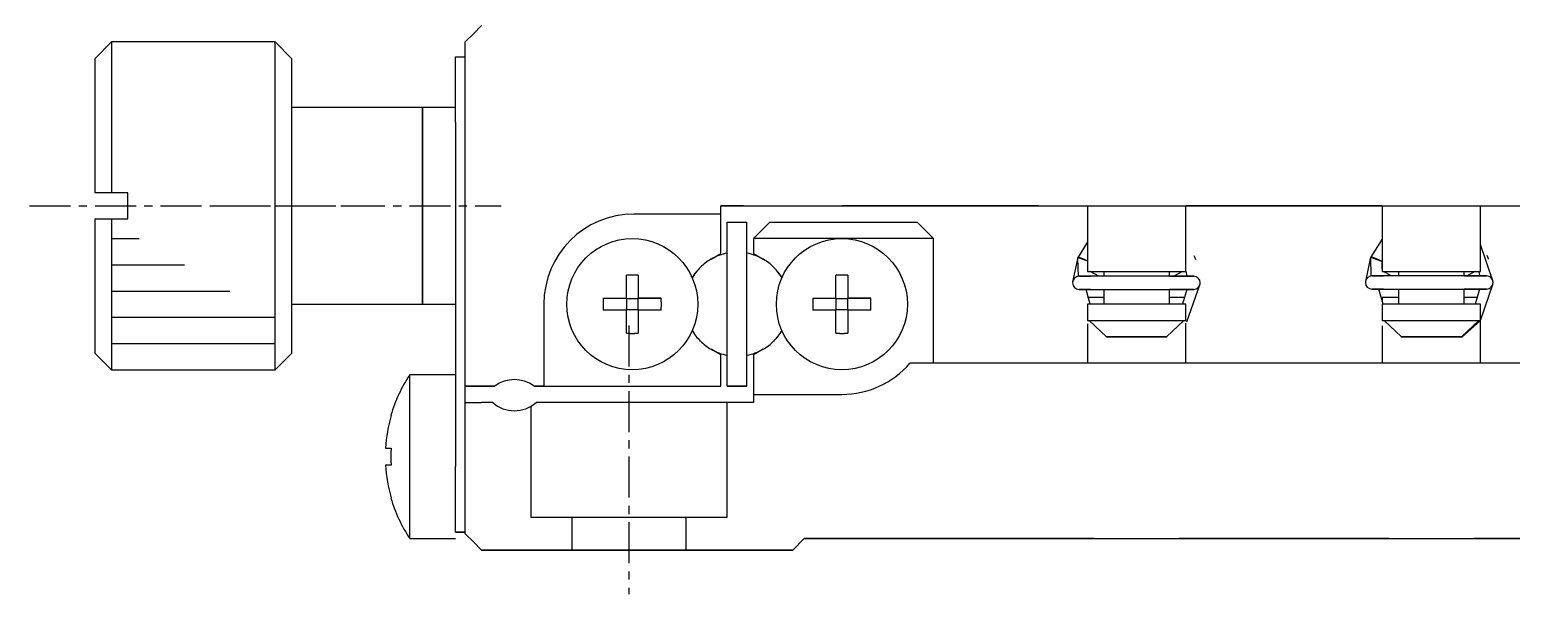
# Model space of a CAD drawing. Extents: x 404 to 637, y 23 to 215.
# Drawn here: x 405.8 to 451.04, y 71.67 to 88.89 of the extents above; entities that cross this region are included whole.
import ezdxf

# ---------------------------------------------------------------- set-up
doc = ezdxf.new("R2010")
doc.units = 0
doc.linetypes.add('CENTER', pattern=[2, 1.25, -0.25, 0.25, -0.25])
doc.layers.get('0').update_dxf_attribs({"linetype": 'CONTINUOUS'})
doc.layers.add('CENTER', color=1, linetype='CENTER')

msp = doc.modelspace()

# ---------------------------------------------------------------- linework, layer by layer
at = {"color": 7, "linetype": 'CONTINUOUS'}
for p, q in [((419.099, 88.517), (419.349, 88.767)), ((419.599, 89.017), (419.349, 88.767)), ((408.299, 88.517), (407.799, 88.017)), ((408.299, 88.517), (408.299, 83.917)), ((413.299, 88.517), (408.299, 88.517)), ((413.799, 88.017), (413.299, 88.517)), ((413.299, 83.517), (413.299, 88.517)), ((419.099, 78.017), (419.099, 88.517)), ((407.799, 83.917), (407.799, 88.017)), ((413.799, 88.017), (413.799, 83.517)), ((418.799, 88.067), (419.099, 88.067)), ((418.799, 86.067), (418.799, 88.067)), ((417.799, 86.517), (413.799, 86.517)), ((418.799, 86.517), (417.799, 86.517)), ((417.799, 83.517), (417.799, 86.517)), ((417.799, 86.517), (417.799, 83.517)), ((418.799, 86.067), (418.799, 76.942)), ((408.299, 83.917), (407.799, 83.917)), ((408.799, 83.917), (408.299, 83.917)), ((408.799, 83.117), (408.799, 83.917)), ((413.299, 78.517), (413.299, 83.517)), ((413.799, 83.517), (413.799, 79.017)), ((417.799, 80.517), (417.799, 83.517)), ((417.799, 83.517), (417.799, 80.517)), ((426.899, 83.267), (424.249, 83.267)), ((426.899, 83.267), (424.249, 83.267)), ((426.899, 83.517), (429.099, 83.517)), ((426.899, 83.267), (426.899, 83.517)), ((427.599, 83.517), (426.899, 83.517)), ((426.899, 82.061), (426.899, 83.267)), ((429.099, 83.517), (461.299, 83.517)), ((436.599, 83.517), (430.599, 83.517)), ((438.099, 83.517), (438.099, 81.517)), ((441.099, 81.517), (441.099, 83.517)), ((447.099, 83.517), (441.099, 83.517)), ((447.099, 83.517), (447.099, 81.517)), ((450.099, 81.517), (450.099, 83.517)), ((407.799, 79.017), (407.799, 83.117)), ((407.799, 83.117), (408.299, 83.117)), ((408.299, 83.117), (408.299, 78.517)), ((408.299, 83.117), (408.799, 83.117)), ((427.099, 83.017), (427.699, 83.017)), ((427.099, 78.017), (427.099, 83.017)), ((427.699, 78.017), (427.699, 83.017)), ((427.899, 82.517), (428.399, 83.017)), ((428.399, 83.017), (432.899, 83.017)), ((432.899, 83.017), (433.399, 82.517)), ((427.899, 82.517), (427.899, 82.061)), ((430.599, 82.517), (427.899, 82.517)), ((433.399, 82.517), (430.599, 82.517)), ((433.399, 78.717), (433.399, 82.517)), ((438.099, 82.423), (437.799, 81.936)), ((447.099, 82.499), (446.741, 81.946)), ((426.605, 81.892), (426.899, 82.061)), ((426.605, 81.892), (426.899, 82.061)), ((427.899, 82.061), (428.192, 81.892)), ((427.899, 82.061), (428.192, 81.892)), ((437.8, 81.938), (437.642, 81.196)), ((437.798, 81.936), (437.81, 81.367)), ((437.802, 81.94), (437.803, 81.945)), ((437.803, 81.945), (438.099, 81.841)), ((441.382, 81.936), (441.359, 81.989)), ((441.4, 81.892), (441.383, 81.936)), ((441.383, 81.932), (441.384, 81.935)), ((441.384, 81.935), (441.383, 81.934)), ((441.402, 81.889), (441.4, 81.892)), ((441.402, 81.887), (441.402, 81.889)), ((446.742, 81.949), (446.584, 81.207)), ((446.74, 81.947), (446.752, 81.377)), ((446.744, 81.955), (446.747, 81.957)), ((446.745, 81.95), (446.744, 81.955)), ((446.747, 81.957), (447.099, 81.816)), ((450.481, 81.202), (450.099, 82.34)), ((450.324, 81.947), (450.301, 81.999)), ((450.342, 81.903), (450.325, 81.947)), ((450.325, 81.943), (450.326, 81.945)), ((450.326, 81.945), (450.325, 81.945)), ((450.344, 81.9), (450.342, 81.903)), ((450.344, 81.898), (450.344, 81.9)), ((450.345, 81.895), (450.344, 81.898)), ((450.346, 81.893), (450.345, 81.895)), ((450.346, 81.891), (450.346, 81.893)), ((450.347, 81.89), (450.346, 81.891)), ((450.347, 81.889), (450.347, 81.89)), ((450.347, 81.888), (450.347, 81.889)), ((438.099, 81.517), (441.099, 81.517)), ((438.099, 81.517), (438.599, 81.517)), ((438.442, 81.369), (438.182, 81.517)), ((438.599, 81.517), (440.599, 81.517)), ((438.599, 81.517), (438.599, 81.369)), ((438.599, 81.517), (440.599, 81.517)), ((440.599, 81.517), (441.099, 81.517)), ((440.599, 81.369), (440.599, 81.517)), ((440.999, 81.517), (440.739, 81.369)), ((441.099, 81.53), (441.129, 81.369)), ((441.403, 81.884), (441.402, 81.887)), ((441.404, 81.882), (441.403, 81.884)), ((441.404, 81.881), (441.404, 81.882)), ((441.405, 81.879), (441.404, 81.881)), ((441.405, 81.878), (441.405, 81.879)), ((441.405, 81.877), (441.405, 81.878)), ((447.099, 81.585), (447.099, 81.766)), ((447.099, 81.517), (450.099, 81.517)), ((447.099, 81.517), (447.599, 81.517)), ((447.384, 81.38), (447.131, 81.517)), ((447.599, 81.517), (449.599, 81.517)), ((447.599, 81.517), (447.599, 81.38)), ((447.599, 81.517), (449.599, 81.517)), ((449.599, 81.517), (450.099, 81.517)), ((449.599, 81.38), (449.599, 81.517)), ((449.934, 81.517), (449.681, 81.38)), ((450.046, 81.517), (450.071, 81.38)), ((424.019, 80.697), (424.019, 81.403)), ((424.379, 81.403), (424.379, 80.697)), ((430.419, 80.697), (430.419, 81.403)), ((430.779, 81.403), (430.779, 80.697)), ((437.841, 81.369), (438.191, 81.369)), ((441.341, 81.369), (437.841, 81.369)), ((440.599, 81.369), (441.341, 81.369)), ((441.135, 79.981), (441.539, 81.141)), ((446.783, 81.38), (447.133, 81.38)), ((450.283, 81.38), (446.783, 81.38)), ((449.599, 81.38), (450.283, 81.38)), ((450.099, 80.021), (450.481, 81.152)), ((423.312, 80.697), (424.019, 80.697)), ((423.312, 80.697), (424.019, 80.697)), ((424.029, 80.687), (424.019, 80.697)), ((424.029, 80.347), (424.029, 80.687)), ((424.029, 80.687), (424.368, 80.687)), ((424.368, 80.687), (424.379, 80.697)), ((424.368, 80.687), (424.368, 80.347)), ((424.379, 80.697), (425.085, 80.697)), ((425.085, 80.697), (424.379, 80.697)), ((429.712, 80.697), (430.419, 80.697)), ((429.712, 80.697), (430.419, 80.697)), ((430.429, 80.687), (430.419, 80.697)), ((430.429, 80.347), (430.429, 80.687)), ((430.429, 80.687), (430.768, 80.687)), ((430.768, 80.687), (430.779, 80.697)), ((430.768, 80.687), (430.768, 80.347)), ((430.779, 80.697), (431.485, 80.697)), ((431.485, 80.697), (430.779, 80.697)), ((437.841, 80.969), (441.341, 80.969)), ((438.191, 80.969), (437.841, 80.969)), ((438.184, 80.517), (438.053, 80.969)), ((438.599, 80.717), (438.099, 80.717)), ((438.599, 80.969), (438.599, 80.517)), ((440.599, 80.517), (440.599, 80.969)), ((441.341, 80.969), (440.599, 80.969)), ((441.074, 80.717), (440.599, 80.717)), ((441.128, 80.969), (440.998, 80.517)), ((447.133, 80.98), (446.783, 80.98)), ((446.783, 80.98), (450.283, 80.98)), ((447.131, 80.517), (446.995, 80.98)), ((447.099, 80.717), (447.099, 80.591)), ((447.599, 80.717), (447.099, 80.717)), ((447.599, 80.98), (447.599, 80.517)), ((449.599, 80.517), (449.599, 80.98)), ((450.283, 80.98), (449.599, 80.98)), ((450.013, 80.717), (449.599, 80.717)), ((450.07, 80.98), (449.935, 80.517)), ((413.799, 80.517), (417.799, 80.517)), ((417.799, 80.517), (418.799, 80.517)), ((421.499, 80.517), (421.499, 78.017)), ((424.019, 80.337), (423.312, 80.337)), ((424.029, 80.347), (424.019, 80.337)), ((424.019, 79.631), (424.019, 80.337)), ((424.368, 80.347), (424.029, 80.347)), ((424.368, 80.347), (424.379, 80.337)), ((424.379, 80.337), (424.379, 79.631)), ((425.085, 80.337), (424.379, 80.337)), ((430.419, 80.337), (429.712, 80.337)), ((430.429, 80.347), (430.419, 80.337)), ((430.419, 79.631), (430.419, 80.337)), ((430.768, 80.347), (430.429, 80.347)), ((430.768, 80.347), (430.779, 80.337)), ((430.779, 80.337), (430.779, 79.631)), ((431.485, 80.337), (430.779, 80.337)), ((438.099, 80.517), (438.099, 80.017)), ((441.099, 80.517), (438.099, 80.517)), ((441.099, 80.017), (441.099, 80.517)), ((447.099, 80.517), (447.099, 80.017)), ((450.099, 80.517), (447.099, 80.517)), ((450.099, 80.017), (450.099, 80.517)), ((438.099, 80.017), (438.153, 80.017)), ((438.099, 79.915), (438.099, 78.717)), ((438.153, 80.017), (441.044, 80.017)), ((438.682, 79.517), (438.153, 80.017)), ((441.044, 80.017), (440.515, 79.517)), ((441.044, 80.017), (441.099, 80.017)), ((441.099, 78.717), (441.099, 79.934)), ((447.099, 80.017), (447.153, 80.017)), ((447.099, 79.86), (447.099, 78.717)), ((447.153, 80.017), (450.044, 80.017)), ((447.682, 79.517), (447.153, 80.017)), ((450.044, 80.017), (449.515, 79.517)), ((449.522, 79.501), (450.099, 80.021)), ((450.044, 80.017), (450.099, 80.017)), ((450.099, 78.717), (450.099, 80.017)), ((440.515, 79.517), (438.682, 79.517)), ((438.682, 79.517), (440.515, 79.517)), ((449.515, 79.517), (447.682, 79.517)), ((447.682, 79.517), (449.515, 79.517)), ((407.799, 79.017), (408.299, 78.517)), ((413.299, 78.517), (413.799, 79.017)), ((426.899, 78.972), (426.605, 79.142)), ((426.899, 78.017), (426.899, 78.972)), ((428.192, 79.142), (427.899, 78.972)), ((427.899, 78.972), (427.899, 77.767)), ((408.299, 78.517), (413.299, 78.517)), ((418.799, 78.367), (417.407, 78.367)), ((417.407, 73.367), (417.407, 78.367)), ((455.52, 78.717), (432.678, 78.717)), ((419.099, 77.517), (419.099, 78.017)), ((419.599, 78.017), (419.099, 78.017)), ((419.099, 78.017), (419.599, 78.017)), ((419.599, 78.017), (419.999, 78.017)), ((419.999, 78.017), (419.599, 78.017)), ((421.199, 78.017), (421.499, 78.017)), ((421.499, 78.017), (421.199, 78.017)), ((421.499, 78.017), (426.899, 78.017)), ((421.499, 78.017), (426.899, 78.017)), ((427.099, 78.017), (427.699, 78.017)), ((427.699, 78.017), (427.099, 78.017)), ((419.099, 77.517), (419.599, 77.517)), ((419.099, 73.517), (419.099, 77.517)), ((419.937, 77.517), (419.599, 77.517)), ((427.899, 77.517), (421.26, 77.517)), ((427.899, 77.767), (427.899, 77.517)), ((427.899, 77.767), (430.599, 77.767)), ((416.829, 77.129), (416.836, 77.125)), ((416.829, 77.129), (416.836, 77.125)), ((418.799, 76.942), (418.799, 75.567)), ((416.664, 76.127), (416.836, 76.127)), ((416.664, 76.127), (416.836, 76.127)), ((416.836, 75.607), (416.664, 75.607)), ((418.799, 73.567), (418.799, 75.567)), ((416.836, 74.608), (416.829, 74.605)), ((417.407, 73.367), (418.799, 73.367)), ((419.099, 73.567), (418.799, 73.567)), ((418.799, 73.567), (419.099, 73.567)), ((419.349, 73.267), (419.099, 73.517)), ((419.099, 73.517), (419.349, 73.267)), ((429.099, 73.017), (429.449, 73.367)), ((429.449, 73.367), (429.099, 73.017)), ((438.299, 73.367), (429.449, 73.367)), ((429.449, 73.367), (458.749, 73.367)), ((447.299, 73.367), (440.899, 73.367)), ((442.099, 73.367), (446.099, 73.367)), ((442.099, 73.367), (446.099, 73.367)), ((458.749, 73.367), (449.899, 73.367)), ((419.349, 73.267), (419.599, 73.017)), ((419.599, 73.017), (419.349, 73.267)), ((429.099, 73.017), (419.599, 73.017)), ((419.599, 73.017), (429.099, 73.017)), ((425.849, 73.017), (422.349, 73.017)), ((425.849, 73.017), (422.349, 73.017)), ((425.849, 73.017), (422.349, 73.017)), ((425.849, 73.017), (422.349, 73.017))]:
    msp.add_line(p, q, dxfattribs=at)
at = {"color": 3, "linetype": 'CONTINUOUS'}
for p, q in [((408.299, 82.517), (409.142, 82.517)), ((408.299, 81.717), (410.527, 81.717)), ((408.299, 80.917), (411.913, 80.917)), ((408.299, 80.117), (413.299, 80.117)), ((408.299, 79.317), (413.299, 79.317)), ((421.099, 77.401), (421.099, 74.017)), ((427.099, 74.017), (427.099, 77.517)), ((421.099, 74.017), (427.099, 74.017)), ((422.349, 74.017), (422.349, 73.017)), ((425.849, 73.017), (425.849, 74.017))]:
    msp.add_line(p, q, dxfattribs=at)
at = {"color": 7, "linetype": 'CONTINUOUS'}
for points in [[(438.098, 81.83, 0), (438.096, 81.831, 0), (438.094, 81.833, 0), (438.092, 81.834, 0), (438.088, 81.836, 0), (438.086, 81.837, 0), (438.084, 81.838, 0), (438.08, 81.84, 0), (438.078, 81.841, 0), (438.074, 81.843, 0), (438.072, 81.844, 0), (438.07, 81.846, 0), (438.066, 81.847, 0), (438.064, 81.848, 0), (438.06, 81.85, 0), (438.058, 81.851, 0), (438.054, 81.853, 0), (438.052, 81.854, 0), (438.048, 81.856, 0), (438.046, 81.857, 0), (438.042, 81.859, 0), (438.04, 81.86, 0), (438.036, 81.861, 0), (438.034, 81.863, 0), (438.03, 81.864, 0), (438.026, 81.866, 0), (438.024, 81.867, 0), (438.02, 81.869, 0), (438.018, 81.87, 0), (438.014, 81.871, 0), (438.012, 81.873, 0), (438.008, 81.874, 0), (438.004, 81.876, 0), (438.002, 81.877, 0), (437.998, 81.879, 0), (437.994, 81.88, 0), (437.992, 81.881, 0), (437.988, 81.883, 0), (437.986, 81.884, 0), (437.982, 81.885, 0), (437.978, 81.887, 0), (437.976, 81.888, 0), (437.972, 81.889, 0), (437.97, 81.891, 0), (437.966, 81.892, 0), (437.962, 81.893, 0), (437.96, 81.895, 0), (437.956, 81.896, 0), (437.952, 81.897, 0), (437.95, 81.899, 0), (437.946, 81.9, 0), (437.944, 81.901, 0), (437.94, 81.902, 0), (437.938, 81.903, 0), (437.934, 81.905, 0), (437.93, 81.906, 0), (437.928, 81.907, 0), (437.924, 81.908, 0), (437.922, 81.909, 0), (437.918, 81.91, 0), (437.916, 81.911, 0), (437.912, 81.913, 0), (437.91, 81.914, 0), (437.906, 81.915, 0), (437.904, 81.916, 0), (437.9, 81.917, 0), (437.898, 81.918, 0), (437.894, 81.919, 0), (437.892, 81.92, 0), (437.89, 81.921, 0), (437.886, 81.921, 0), (437.884, 81.922, 0), (437.88, 81.923, 0), (437.878, 81.924, 0), (437.876, 81.925, 0), (437.872, 81.926, 0), (437.87, 81.927, 0), (437.868, 81.927, 0), (437.866, 81.928, 0), (437.862, 81.929, 0), (437.86, 81.929, 0), (437.858, 81.93, 0), (437.856, 81.931, 0), (437.854, 81.931, 0), (437.85, 81.932, 0), (437.848, 81.933, 0), (437.846, 81.933, 0), (437.844, 81.934, 0), (437.842, 81.934, 0), (437.84, 81.935, 0), (437.838, 81.935, 0), (437.836, 81.936, 0), (437.834, 81.936, 0), (437.832, 81.937, 0), (437.83, 81.937, 0), (437.828, 81.937, 0), (437.826, 81.938, 0), (437.824, 81.938, 0), (437.824, 81.938, 0), (437.822, 81.938, 0), (437.82, 81.939, 0), (437.818, 81.939, 0), (437.816, 81.939, 0), (437.816, 81.939, 0), (437.814, 81.939, 0), (437.812, 81.939, 0), (437.812, 81.939, 0), (437.81, 81.94, 0), (437.81, 81.94, 0), (437.808, 81.94, 0), (437.808, 81.939, 0), (437.806, 81.939, 0), (437.806, 81.939, 0), (437.804, 81.939, 0), (437.804, 81.939, 0), (437.802, 81.939, 0), (437.802, 81.939, 0), (437.802, 81.939, 0), (437.8, 81.938, 0), (437.8, 81.938, 0), (437.8, 81.938, 0), (437.8, 81.937, 0), (437.798, 81.937, 0), (437.798, 81.937, 0), (437.798, 81.936, 0), (437.798, 81.936, 0), (437.798, 81.936, 0), (437.798, 81.935, 0), (437.798, 81.935, 0)], [(441.384, 81.935, 0), (441.384, 81.935, 0), (441.384, 81.935, 0), (441.384, 81.935, 0), (441.384, 81.935, 0), (441.384, 81.935, 0), (441.384, 81.935, 0), (441.384, 81.935, 0), (441.384, 81.935, 0), (441.384, 81.935, 0), (441.384, 81.935, 0), (441.384, 81.935, 0), (441.384, 81.935, 0), (441.384, 81.935, 0), (441.384, 81.935, 0), (441.384, 81.935, 0), (441.384, 81.935, 0), (441.384, 81.935, 0), (441.384, 81.935, 0), (441.384, 81.935, 0), (441.384, 81.935, 0), (441.384, 81.935, 0), (441.384, 81.935, 0), (441.384, 81.935, 0), (441.384, 81.935, 0), (441.384, 81.935, 0), (441.384, 81.935, 0), (441.384, 81.935, 0), (441.384, 81.935, 0), (441.384, 81.935, 0), (441.384, 81.935, 0), (441.384, 81.935, 0), (441.384, 81.935, 0), (441.384, 81.935, 0), (441.384, 81.935, 0), (441.384, 81.935, 0), (441.384, 81.935, 0), (441.384, 81.935, 0), (441.384, 81.935, 0), (441.384, 81.935, 0), (441.384, 81.935, 0), (441.384, 81.935, 0), (441.384, 81.935, 0), (441.384, 81.935, 0), (441.384, 81.935, 0), (441.384, 81.935, 0), (441.384, 81.935, 0), (441.384, 81.935, 0), (441.384, 81.935, 0), (441.384, 81.935, 0), (441.384, 81.935, 0), (441.384, 81.935, 0), (441.384, 81.935, 0), (441.384, 81.935, 0), (441.384, 81.935, 0), (441.384, 81.935, 0), (441.384, 81.935, 0), (441.384, 81.935, 0), (441.384, 81.935, 0), (441.384, 81.935, 0), (441.384, 81.935, 0), (441.384, 81.935, 0), (441.384, 81.935, 0), (441.384, 81.935, 0), (441.384, 81.935, 0), (441.384, 81.935, 0), (441.384, 81.935, 0), (441.384, 81.935, 0), (441.384, 81.935, 0), (441.384, 81.935, 0), (441.384, 81.935, 0), (441.384, 81.935, 0), (441.384, 81.935, 0), (441.384, 81.935, 0), (441.384, 81.935, 0), (441.384, 81.935, 0), (441.384, 81.935, 0), (441.384, 81.935, 0), (441.384, 81.935, 0), (441.384, 81.935, 0), (441.384, 81.936, 0), (441.384, 81.936, 0), (441.384, 81.936, 0), (441.384, 81.936, 0), (441.384, 81.936, 0), (441.384, 81.936, 0), (441.384, 81.936, 0), (441.384, 81.936, 0), (441.384, 81.936, 0), (441.384, 81.936, 0), (441.384, 81.936, 0), (441.384, 81.936, 0), (441.384, 81.936, 0), (441.384, 81.936, 0), (441.384, 81.936, 0), (441.384, 81.936, 0), (441.384, 81.936, 0), (441.384, 81.936, 0), (441.384, 81.936, 0), (441.384, 81.936, 0), (441.384, 81.936, 0), (441.384, 81.936, 0), (441.384, 81.936, 0), (441.384, 81.936, 0), (441.384, 81.936, 0), (441.384, 81.936, 0), (441.384, 81.936, 0), (441.384, 81.936, 0), (441.384, 81.936, 0), (441.384, 81.936, 0), (441.384, 81.936, 0), (441.384, 81.936, 0), (441.384, 81.936, 0), (441.384, 81.936, 0), (441.384, 81.936, 0), (441.384, 81.936, 0), (441.384, 81.936, 0), (441.384, 81.936, 0), (441.384, 81.936, 0), (441.384, 81.936, 0), (441.384, 81.936, 0), (441.384, 81.936, 0), (441.384, 81.936, 0), (441.384, 81.936, 0), (441.384, 81.936, 0), (441.384, 81.936, 0), (441.384, 81.936, 0), (441.384, 81.936, 0), (441.384, 81.936, 0)], [(447.098, 81.804, 0), (447.098, 81.805, 0), (447.096, 81.806, 0), (447.094, 81.807, 0), (447.094, 81.808, 0), (447.092, 81.809, 0), (447.09, 81.811, 0), (447.088, 81.812, 0), (447.086, 81.813, 0), (447.084, 81.815, 0), (447.082, 81.816, 0), (447.08, 81.818, 0), (447.078, 81.819, 0), (447.076, 81.821, 0), (447.074, 81.822, 0), (447.07, 81.824, 0), (447.068, 81.825, 0), (447.066, 81.827, 0), (447.064, 81.828, 0), (447.06, 81.83, 0), (447.058, 81.831, 0), (447.054, 81.833, 0), (447.052, 81.835, 0), (447.048, 81.836, 0), (447.046, 81.838, 0), (447.042, 81.84, 0), (447.04, 81.841, 0), (447.036, 81.843, 0), (447.034, 81.845, 0), (447.03, 81.847, 0), (447.026, 81.848, 0), (447.024, 81.85, 0), (447.02, 81.852, 0), (447.016, 81.854, 0), (447.012, 81.855, 0), (447.01, 81.857, 0), (447.006, 81.859, 0), (447.002, 81.861, 0), (446.998, 81.863, 0), (446.994, 81.864, 0), (446.99, 81.866, 0), (446.988, 81.868, 0), (446.984, 81.87, 0), (446.98, 81.872, 0), (446.976, 81.873, 0), (446.972, 81.875, 0), (446.968, 81.877, 0), (446.964, 81.879, 0), (446.96, 81.881, 0), (446.956, 81.882, 0), (446.952, 81.884, 0), (446.948, 81.886, 0), (446.944, 81.888, 0), (446.94, 81.89, 0), (446.936, 81.891, 0), (446.932, 81.893, 0), (446.928, 81.895, 0), (446.924, 81.896, 0), (446.92, 81.898, 0), (446.916, 81.9, 0), (446.912, 81.901, 0), (446.908, 81.903, 0), (446.904, 81.905, 0), (446.9, 81.906, 0), (446.896, 81.908, 0), (446.892, 81.91, 0), (446.888, 81.911, 0), (446.884, 81.913, 0), (446.88, 81.914, 0), (446.876, 81.916, 0), (446.872, 81.917, 0), (446.868, 81.919, 0), (446.864, 81.92, 0), (446.86, 81.921, 0), (446.856, 81.923, 0), (446.852, 81.924, 0), (446.848, 81.925, 0), (446.844, 81.927, 0), (446.842, 81.928, 0), (446.838, 81.929, 0), (446.834, 81.93, 0), (446.83, 81.931, 0), (446.828, 81.933, 0), (446.824, 81.934, 0), (446.82, 81.935, 0), (446.816, 81.936, 0), (446.814, 81.937, 0), (446.81, 81.938, 0), (446.808, 81.939, 0), (446.804, 81.94, 0), (446.802, 81.941, 0), (446.798, 81.941, 0), (446.796, 81.942, 0), (446.792, 81.943, 0), (446.79, 81.944, 0), (446.786, 81.944, 0), (446.784, 81.945, 0), (446.782, 81.946, 0), (446.778, 81.946, 0), (446.776, 81.947, 0), (446.774, 81.947, 0), (446.772, 81.948, 0), (446.77, 81.948, 0), (446.768, 81.949, 0), (446.766, 81.949, 0), (446.764, 81.949, 0), (446.762, 81.949, 0), (446.76, 81.95, 0), (446.758, 81.95, 0), (446.756, 81.95, 0), (446.754, 81.95, 0), (446.752, 81.95, 0), (446.752, 81.95, 0), (446.75, 81.95, 0), (446.748, 81.95, 0), (446.748, 81.95, 0), (446.746, 81.95, 0), (446.746, 81.95, 0), (446.744, 81.95, 0), (446.744, 81.949, 0), (446.742, 81.949, 0), (446.742, 81.949, 0), (446.742, 81.948, 0), (446.74, 81.948, 0), (446.74, 81.948, 0), (446.74, 81.947, 0), (446.74, 81.947, 0), (446.74, 81.946, 0), (446.74, 81.945, 0)], [(450.326, 81.945, 0), (450.326, 81.945, 0), (450.326, 81.945, 0), (450.326, 81.945, 0), (450.326, 81.945, 0), (450.326, 81.945, 0), (450.326, 81.945, 0), (450.326, 81.945, 0), (450.326, 81.945, 0), (450.326, 81.945, 0), (450.326, 81.946, 0), (450.326, 81.946, 0), (450.326, 81.946, 0), (450.326, 81.946, 0), (450.326, 81.946, 0), (450.326, 81.946, 0), (450.326, 81.946, 0), (450.326, 81.946, 0), (450.326, 81.946, 0), (450.326, 81.946, 0), (450.326, 81.946, 0), (450.326, 81.946, 0), (450.326, 81.946, 0), (450.326, 81.946, 0), (450.326, 81.946, 0), (450.326, 81.946, 0), (450.326, 81.946, 0), (450.326, 81.946, 0), (450.326, 81.946, 0), (450.326, 81.946, 0), (450.326, 81.946, 0), (450.326, 81.946, 0), (450.326, 81.946, 0), (450.326, 81.946, 0), (450.326, 81.946, 0), (450.326, 81.946, 0), (450.326, 81.946, 0), (450.326, 81.946, 0), (450.326, 81.946, 0), (450.326, 81.946, 0), (450.326, 81.946, 0), (450.326, 81.946, 0), (450.326, 81.946, 0), (450.326, 81.946, 0), (450.326, 81.946, 0), (450.326, 81.946, 0), (450.326, 81.946, 0), (450.326, 81.946, 0), (450.326, 81.946, 0), (450.326, 81.946, 0), (450.326, 81.946, 0), (450.326, 81.946, 0), (450.326, 81.946, 0), (450.326, 81.946, 0), (450.326, 81.946, 0), (450.326, 81.946, 0), (450.326, 81.946, 0), (450.326, 81.946, 0), (450.326, 81.946, 0), (450.326, 81.946, 0), (450.326, 81.946, 0), (450.326, 81.946, 0), (450.326, 81.946, 0), (450.326, 81.946, 0), (450.326, 81.946, 0), (450.326, 81.946, 0), (450.326, 81.946, 0), (450.326, 81.946, 0), (450.326, 81.946, 0), (450.326, 81.946, 0), (450.326, 81.946, 0), (450.326, 81.946, 0), (450.326, 81.946, 0), (450.326, 81.946, 0), (450.326, 81.946, 0), (450.326, 81.946, 0), (450.326, 81.946, 0), (450.326, 81.946, 0), (450.326, 81.946, 0), (450.326, 81.946, 0), (450.326, 81.946, 0), (450.326, 81.946, 0), (450.326, 81.946, 0), (450.326, 81.946, 0), (450.326, 81.946, 0), (450.326, 81.946, 0), (450.326, 81.946, 0), (450.326, 81.946, 0), (450.326, 81.946, 0), (450.326, 81.946, 0), (450.326, 81.946, 0), (450.326, 81.946, 0), (450.326, 81.946, 0), (450.326, 81.946, 0), (450.326, 81.946, 0), (450.326, 81.946, 0), (450.326, 81.946, 0), (450.326, 81.946, 0), (450.326, 81.946, 0), (450.326, 81.946, 0), (450.326, 81.946, 0), (450.326, 81.946, 0), (450.326, 81.946, 0), (450.326, 81.946, 0), (450.326, 81.946, 0), (450.326, 81.946, 0), (450.326, 81.947, 0), (450.326, 81.947, 0), (450.326, 81.947, 0), (450.326, 81.947, 0), (450.326, 81.947, 0), (450.326, 81.947, 0), (450.326, 81.947, 0), (450.326, 81.947, 0), (450.326, 81.947, 0), (450.326, 81.947, 0), (450.326, 81.947, 0), (450.326, 81.947, 0), (450.326, 81.947, 0), (450.326, 81.947, 0), (450.326, 81.947, 0), (450.326, 81.947, 0), (450.326, 81.947, 0), (450.326, 81.947, 0), (450.326, 81.947, 0), (450.326, 81.947, 0), (450.326, 81.947, 0), (450.326, 81.947, 0), (450.326, 81.947, 0)], [(424.378, 81.403, 0), (424.376, 81.403, 0), (424.374, 81.403, 0), (424.37, 81.403, 0), (424.368, 81.403, 0), (424.364, 81.404, 0), (424.362, 81.404, 0), (424.36, 81.404, 0), (424.356, 81.404, 0), (424.354, 81.404, 0), (424.35, 81.404, 0), (424.348, 81.404, 0), (424.346, 81.404, 0), (424.342, 81.404, 0), (424.34, 81.404, 0), (424.336, 81.404, 0), (424.334, 81.404, 0), (424.33, 81.404, 0), (424.328, 81.404, 0), (424.326, 81.404, 0), (424.322, 81.404, 0), (424.32, 81.404, 0), (424.316, 81.404, 0), (424.314, 81.405, 0), (424.312, 81.405, 0), (424.308, 81.405, 0), (424.306, 81.405, 0), (424.302, 81.405, 0), (424.3, 81.405, 0), (424.298, 81.405, 0), (424.294, 81.405, 0), (424.292, 81.405, 0), (424.288, 81.405, 0), (424.286, 81.405, 0), (424.284, 81.405, 0), (424.28, 81.405, 0), (424.278, 81.405, 0), (424.274, 81.405, 0), (424.272, 81.405, 0), (424.27, 81.405, 0), (424.266, 81.405, 0), (424.264, 81.405, 0), (424.26, 81.405, 0), (424.258, 81.405, 0), (424.256, 81.405, 0), (424.252, 81.405, 0), (424.25, 81.405, 0), (424.246, 81.405, 0), (424.244, 81.405, 0), (424.24, 81.405, 0), (424.238, 81.405, 0), (424.236, 81.405, 0), (424.232, 81.405, 0), (424.23, 81.405, 0), (424.226, 81.405, 0), (424.224, 81.405, 0), (424.222, 81.405, 0), (424.218, 81.405, 0), (424.216, 81.405, 0), (424.212, 81.405, 0), (424.21, 81.405, 0), (424.208, 81.405, 0), (424.204, 81.405, 0), (424.202, 81.405, 0), (424.198, 81.405, 0), (424.196, 81.405, 0), (424.194, 81.405, 0), (424.19, 81.405, 0), (424.188, 81.405, 0), (424.184, 81.405, 0), (424.182, 81.405, 0), (424.18, 81.405, 0), (424.176, 81.405, 0), (424.174, 81.405, 0), (424.17, 81.405, 0), (424.168, 81.405, 0), (424.166, 81.405, 0), (424.162, 81.405, 0), (424.16, 81.405, 0), (424.156, 81.405, 0), (424.154, 81.405, 0), (424.15, 81.405, 0), (424.148, 81.405, 0), (424.146, 81.405, 0), (424.142, 81.405, 0), (424.14, 81.405, 0), (424.136, 81.405, 0), (424.134, 81.405, 0), (424.132, 81.405, 0), (424.128, 81.405, 0), (424.126, 81.405, 0), (424.122, 81.405, 0), (424.12, 81.405, 0), (424.118, 81.405, 0), (424.114, 81.405, 0), (424.112, 81.405, 0), (424.108, 81.405, 0), (424.106, 81.405, 0), (424.104, 81.405, 0), (424.1, 81.405, 0), (424.098, 81.405, 0), (424.094, 81.405, 0), (424.092, 81.405, 0), (424.09, 81.405, 0), (424.086, 81.405, 0), (424.084, 81.405, 0), (424.08, 81.404, 0), (424.078, 81.404, 0), (424.074, 81.404, 0), (424.072, 81.404, 0), (424.07, 81.404, 0), (424.066, 81.404, 0), (424.064, 81.404, 0), (424.06, 81.404, 0), (424.058, 81.404, 0), (424.056, 81.404, 0), (424.052, 81.404, 0), (424.05, 81.404, 0), (424.046, 81.404, 0), (424.044, 81.404, 0), (424.042, 81.404, 0), (424.038, 81.404, 0), (424.036, 81.404, 0), (424.032, 81.404, 0), (424.03, 81.403, 0), (424.028, 81.403, 0), (424.024, 81.403, 0), (424.022, 81.403, 0), (424.018, 81.403, 0)], [(430.778, 81.403, 0), (430.776, 81.403, 0), (430.774, 81.403, 0), (430.77, 81.403, 0), (430.768, 81.403, 0), (430.764, 81.404, 0), (430.762, 81.404, 0), (430.76, 81.404, 0), (430.756, 81.404, 0), (430.754, 81.404, 0), (430.75, 81.404, 0), (430.748, 81.404, 0), (430.746, 81.404, 0), (430.742, 81.404, 0), (430.74, 81.404, 0), (430.736, 81.404, 0), (430.734, 81.404, 0), (430.73, 81.404, 0), (430.728, 81.404, 0), (430.726, 81.404, 0), (430.722, 81.404, 0), (430.72, 81.404, 0), (430.716, 81.404, 0), (430.714, 81.405, 0), (430.712, 81.405, 0), (430.708, 81.405, 0), (430.706, 81.405, 0), (430.702, 81.405, 0), (430.7, 81.405, 0), (430.698, 81.405, 0), (430.694, 81.405, 0), (430.692, 81.405, 0), (430.688, 81.405, 0), (430.686, 81.405, 0), (430.684, 81.405, 0), (430.68, 81.405, 0), (430.678, 81.405, 0), (430.674, 81.405, 0), (430.672, 81.405, 0), (430.67, 81.405, 0), (430.666, 81.405, 0), (430.664, 81.405, 0), (430.66, 81.405, 0), (430.658, 81.405, 0), (430.656, 81.405, 0), (430.652, 81.405, 0), (430.65, 81.405, 0), (430.646, 81.405, 0), (430.644, 81.405, 0), (430.64, 81.405, 0), (430.638, 81.405, 0), (430.636, 81.405, 0), (430.632, 81.405, 0), (430.63, 81.405, 0), (430.626, 81.405, 0), (430.624, 81.405, 0), (430.622, 81.405, 0), (430.618, 81.405, 0), (430.616, 81.405, 0), (430.612, 81.405, 0), (430.61, 81.405, 0), (430.608, 81.405, 0), (430.604, 81.405, 0), (430.602, 81.405, 0), (430.598, 81.405, 0), (430.596, 81.405, 0), (430.594, 81.405, 0), (430.59, 81.405, 0), (430.588, 81.405, 0), (430.584, 81.405, 0), (430.582, 81.405, 0), (430.58, 81.405, 0), (430.576, 81.405, 0), (430.574, 81.405, 0), (430.57, 81.405, 0), (430.568, 81.405, 0), (430.566, 81.405, 0), (430.562, 81.405, 0), (430.56, 81.405, 0), (430.556, 81.405, 0), (430.554, 81.405, 0), (430.55, 81.405, 0), (430.548, 81.405, 0), (430.546, 81.405, 0), (430.542, 81.405, 0), (430.54, 81.405, 0), (430.536, 81.405, 0), (430.534, 81.405, 0), (430.532, 81.405, 0), (430.528, 81.405, 0), (430.526, 81.405, 0), (430.522, 81.405, 0), (430.52, 81.405, 0), (430.518, 81.405, 0), (430.514, 81.405, 0), (430.512, 81.405, 0), (430.508, 81.405, 0), (430.506, 81.405, 0), (430.504, 81.405, 0), (430.5, 81.405, 0), (430.498, 81.405, 0), (430.494, 81.405, 0), (430.492, 81.405, 0), (430.49, 81.405, 0), (430.486, 81.405, 0), (430.484, 81.405, 0), (430.48, 81.404, 0), (430.478, 81.404, 0), (430.474, 81.404, 0), (430.472, 81.404, 0), (430.47, 81.404, 0), (430.466, 81.404, 0), (430.464, 81.404, 0), (430.46, 81.404, 0), (430.458, 81.404, 0), (430.456, 81.404, 0), (430.452, 81.404, 0), (430.45, 81.404, 0), (430.446, 81.404, 0), (430.444, 81.404, 0), (430.442, 81.404, 0), (430.438, 81.404, 0), (430.436, 81.404, 0), (430.432, 81.404, 0), (430.43, 81.403, 0), (430.428, 81.403, 0), (430.424, 81.403, 0), (430.422, 81.403, 0), (430.418, 81.403, 0)], [(423.312, 80.697, 0), (423.312, 80.694, 0), (423.312, 80.691, 0), (423.312, 80.688, 0), (423.312, 80.686, 0), (423.312, 80.683, 0), (423.312, 80.68, 0), (423.312, 80.677, 0), (423.312, 80.674, 0), (423.312, 80.672, 0), (423.312, 80.669, 0), (423.312, 80.666, 0), (423.312, 80.663, 0), (423.312, 80.66, 0), (423.312, 80.657, 0), (423.312, 80.655, 0), (423.312, 80.652, 0), (423.312, 80.649, 0), (423.312, 80.646, 0), (423.312, 80.643, 0), (423.312, 80.641, 0), (423.312, 80.638, 0), (423.312, 80.635, 0), (423.312, 80.632, 0), (423.312, 80.629, 0), (423.31, 80.627, 0), (423.31, 80.624, 0), (423.31, 80.621, 0), (423.31, 80.618, 0), (423.31, 80.615, 0), (423.31, 80.612, 0), (423.31, 80.61, 0), (423.31, 80.607, 0), (423.31, 80.604, 0), (423.31, 80.601, 0), (423.31, 80.598, 0), (423.31, 80.596, 0), (423.31, 80.593, 0), (423.31, 80.59, 0), (423.31, 80.587, 0), (423.31, 80.584, 0), (423.31, 80.582, 0), (423.31, 80.579, 0), (423.31, 80.576, 0), (423.31, 80.573, 0), (423.31, 80.57, 0), (423.31, 80.567, 0), (423.31, 80.565, 0), (423.31, 80.562, 0), (423.31, 80.559, 0), (423.31, 80.556, 0), (423.31, 80.553, 0), (423.31, 80.551, 0), (423.31, 80.548, 0), (423.31, 80.545, 0), (423.31, 80.542, 0), (423.31, 80.539, 0), (423.31, 80.537, 0), (423.31, 80.534, 0), (423.31, 80.531, 0), (423.31, 80.528, 0), (423.31, 80.525, 0), (423.31, 80.522, 0), (423.31, 80.52, 0), (423.31, 80.517, 0), (423.31, 80.514, 0), (423.31, 80.511, 0), (423.31, 80.508, 0), (423.31, 80.506, 0), (423.31, 80.503, 0), (423.31, 80.5, 0), (423.31, 80.497, 0), (423.31, 80.494, 0), (423.31, 80.491, 0), (423.31, 80.489, 0), (423.31, 80.486, 0), (423.31, 80.483, 0), (423.31, 80.48, 0), (423.31, 80.477, 0), (423.31, 80.475, 0), (423.31, 80.472, 0), (423.31, 80.469, 0), (423.31, 80.466, 0), (423.31, 80.463, 0), (423.31, 80.461, 0), (423.31, 80.458, 0), (423.31, 80.455, 0), (423.31, 80.452, 0), (423.31, 80.449, 0), (423.31, 80.446, 0), (423.31, 80.444, 0), (423.31, 80.441, 0), (423.31, 80.438, 0), (423.31, 80.435, 0), (423.31, 80.432, 0), (423.31, 80.43, 0), (423.31, 80.427, 0), (423.31, 80.424, 0), (423.31, 80.421, 0), (423.31, 80.418, 0), (423.31, 80.416, 0), (423.31, 80.413, 0), (423.31, 80.41, 0), (423.31, 80.407, 0), (423.312, 80.404, 0), (423.312, 80.401, 0), (423.312, 80.399, 0), (423.312, 80.396, 0), (423.312, 80.393, 0), (423.312, 80.39, 0), (423.312, 80.387, 0), (423.312, 80.385, 0), (423.312, 80.382, 0), (423.312, 80.379, 0), (423.312, 80.376, 0), (423.312, 80.373, 0), (423.312, 80.371, 0), (423.312, 80.368, 0), (423.312, 80.365, 0), (423.312, 80.362, 0), (423.312, 80.359, 0), (423.312, 80.356, 0), (423.312, 80.354, 0), (423.312, 80.351, 0), (423.312, 80.348, 0), (423.312, 80.345, 0), (423.312, 80.342, 0), (423.312, 80.34, 0), (423.312, 80.337, 0)], [(425.086, 80.337, 0), (425.086, 80.34, 0), (425.086, 80.342, 0), (425.086, 80.345, 0), (425.086, 80.348, 0), (425.086, 80.351, 0), (425.086, 80.354, 0), (425.086, 80.356, 0), (425.086, 80.359, 0), (425.086, 80.362, 0), (425.086, 80.365, 0), (425.086, 80.368, 0), (425.086, 80.371, 0), (425.086, 80.373, 0), (425.086, 80.376, 0), (425.086, 80.379, 0), (425.086, 80.382, 0), (425.086, 80.385, 0), (425.086, 80.387, 0), (425.086, 80.39, 0), (425.086, 80.393, 0), (425.086, 80.396, 0), (425.086, 80.399, 0), (425.086, 80.401, 0), (425.086, 80.404, 0), (425.086, 80.407, 0), (425.086, 80.41, 0), (425.086, 80.413, 0), (425.086, 80.416, 0), (425.086, 80.418, 0), (425.086, 80.421, 0), (425.086, 80.424, 0), (425.086, 80.427, 0), (425.086, 80.43, 0), (425.086, 80.432, 0), (425.086, 80.435, 0), (425.086, 80.438, 0), (425.086, 80.441, 0), (425.088, 80.444, 0), (425.088, 80.446, 0), (425.088, 80.449, 0), (425.088, 80.452, 0), (425.088, 80.455, 0), (425.088, 80.458, 0), (425.088, 80.461, 0), (425.088, 80.463, 0), (425.088, 80.466, 0), (425.088, 80.469, 0), (425.088, 80.472, 0), (425.088, 80.475, 0), (425.088, 80.477, 0), (425.088, 80.48, 0), (425.088, 80.483, 0), (425.088, 80.486, 0), (425.088, 80.489, 0), (425.088, 80.491, 0), (425.088, 80.494, 0), (425.088, 80.497, 0), (425.088, 80.5, 0), (425.088, 80.503, 0), (425.088, 80.506, 0), (425.088, 80.508, 0), (425.088, 80.511, 0), (425.088, 80.514, 0), (425.088, 80.517, 0), (425.088, 80.52, 0), (425.088, 80.522, 0), (425.088, 80.525, 0), (425.088, 80.528, 0), (425.088, 80.531, 0), (425.088, 80.534, 0), (425.088, 80.537, 0), (425.088, 80.539, 0), (425.088, 80.542, 0), (425.088, 80.545, 0), (425.088, 80.548, 0), (425.088, 80.551, 0), (425.088, 80.553, 0), (425.088, 80.556, 0), (425.088, 80.559, 0), (425.088, 80.562, 0), (425.088, 80.565, 0), (425.088, 80.567, 0), (425.088, 80.57, 0), (425.088, 80.573, 0), (425.088, 80.576, 0), (425.088, 80.579, 0), (425.088, 80.582, 0), (425.088, 80.584, 0), (425.088, 80.587, 0), (425.088, 80.59, 0), (425.086, 80.593, 0), (425.086, 80.596, 0), (425.086, 80.598, 0), (425.086, 80.601, 0), (425.086, 80.604, 0), (425.086, 80.607, 0), (425.086, 80.61, 0), (425.086, 80.612, 0), (425.086, 80.615, 0), (425.086, 80.618, 0), (425.086, 80.621, 0), (425.086, 80.624, 0), (425.086, 80.627, 0), (425.086, 80.629, 0), (425.086, 80.632, 0), (425.086, 80.635, 0), (425.086, 80.638, 0), (425.086, 80.641, 0), (425.086, 80.643, 0), (425.086, 80.646, 0), (425.086, 80.649, 0), (425.086, 80.652, 0), (425.086, 80.655, 0), (425.086, 80.657, 0), (425.086, 80.66, 0), (425.086, 80.663, 0), (425.086, 80.666, 0), (425.086, 80.669, 0), (425.086, 80.672, 0), (425.086, 80.674, 0), (425.086, 80.677, 0), (425.086, 80.68, 0), (425.086, 80.683, 0), (425.086, 80.686, 0), (425.086, 80.688, 0), (425.086, 80.691, 0), (425.086, 80.694, 0), (425.086, 80.697, 0)], [(429.712, 80.697, 0), (429.712, 80.694, 0), (429.712, 80.691, 0), (429.712, 80.688, 0), (429.712, 80.686, 0), (429.712, 80.683, 0), (429.712, 80.68, 0), (429.712, 80.677, 0), (429.712, 80.674, 0), (429.712, 80.672, 0), (429.712, 80.669, 0), (429.712, 80.666, 0), (429.712, 80.663, 0), (429.712, 80.66, 0), (429.712, 80.657, 0), (429.712, 80.655, 0), (429.712, 80.652, 0), (429.712, 80.649, 0), (429.712, 80.646, 0), (429.712, 80.643, 0), (429.712, 80.641, 0), (429.712, 80.638, 0), (429.712, 80.635, 0), (429.712, 80.632, 0), (429.712, 80.629, 0), (429.71, 80.627, 0), (429.71, 80.624, 0), (429.71, 80.621, 0), (429.71, 80.618, 0), (429.71, 80.615, 0), (429.71, 80.612, 0), (429.71, 80.61, 0), (429.71, 80.607, 0), (429.71, 80.604, 0), (429.71, 80.601, 0), (429.71, 80.598, 0), (429.71, 80.596, 0), (429.71, 80.593, 0), (429.71, 80.59, 0), (429.71, 80.587, 0), (429.71, 80.584, 0), (429.71, 80.582, 0), (429.71, 80.579, 0), (429.71, 80.576, 0), (429.71, 80.573, 0), (429.71, 80.57, 0), (429.71, 80.567, 0), (429.71, 80.565, 0), (429.71, 80.562, 0), (429.71, 80.559, 0), (429.71, 80.556, 0), (429.71, 80.553, 0), (429.71, 80.551, 0), (429.71, 80.548, 0), (429.71, 80.545, 0), (429.71, 80.542, 0), (429.71, 80.539, 0), (429.71, 80.537, 0), (429.71, 80.534, 0), (429.71, 80.531, 0), (429.71, 80.528, 0), (429.71, 80.525, 0), (429.71, 80.522, 0), (429.71, 80.52, 0), (429.71, 80.517, 0), (429.71, 80.514, 0), (429.71, 80.511, 0), (429.71, 80.508, 0), (429.71, 80.506, 0), (429.71, 80.503, 0), (429.71, 80.5, 0), (429.71, 80.497, 0), (429.71, 80.494, 0), (429.71, 80.491, 0), (429.71, 80.489, 0), (429.71, 80.486, 0), (429.71, 80.483, 0), (429.71, 80.48, 0), (429.71, 80.477, 0), (429.71, 80.475, 0), (429.71, 80.472, 0), (429.71, 80.469, 0), (429.71, 80.466, 0), (429.71, 80.463, 0), (429.71, 80.461, 0), (429.71, 80.458, 0), (429.71, 80.455, 0), (429.71, 80.452, 0), (429.71, 80.449, 0), (429.71, 80.446, 0), (429.71, 80.444, 0), (429.71, 80.441, 0), (429.71, 80.438, 0), (429.71, 80.435, 0), (429.71, 80.432, 0), (429.71, 80.43, 0), (429.71, 80.427, 0), (429.71, 80.424, 0), (429.71, 80.421, 0), (429.71, 80.418, 0), (429.71, 80.416, 0), (429.71, 80.413, 0), (429.71, 80.41, 0), (429.71, 80.407, 0), (429.712, 80.404, 0), (429.712, 80.401, 0), (429.712, 80.399, 0), (429.712, 80.396, 0), (429.712, 80.393, 0), (429.712, 80.39, 0), (429.712, 80.387, 0), (429.712, 80.385, 0), (429.712, 80.382, 0), (429.712, 80.379, 0), (429.712, 80.376, 0), (429.712, 80.373, 0), (429.712, 80.371, 0), (429.712, 80.368, 0), (429.712, 80.365, 0), (429.712, 80.362, 0), (429.712, 80.359, 0), (429.712, 80.356, 0), (429.712, 80.354, 0), (429.712, 80.351, 0), (429.712, 80.348, 0), (429.712, 80.345, 0), (429.712, 80.342, 0), (429.712, 80.34, 0), (429.712, 80.337, 0)], [(431.486, 80.337, 0), (431.486, 80.34, 0), (431.486, 80.342, 0), (431.486, 80.345, 0), (431.486, 80.348, 0), (431.486, 80.351, 0), (431.486, 80.354, 0), (431.486, 80.356, 0), (431.486, 80.359, 0), (431.486, 80.362, 0), (431.486, 80.365, 0), (431.486, 80.368, 0), (431.486, 80.371, 0), (431.486, 80.373, 0), (431.486, 80.376, 0), (431.486, 80.379, 0), (431.486, 80.382, 0), (431.486, 80.385, 0), (431.486, 80.387, 0), (431.486, 80.39, 0), (431.486, 80.393, 0), (431.486, 80.396, 0), (431.486, 80.399, 0), (431.486, 80.401, 0), (431.486, 80.404, 0), (431.486, 80.407, 0), (431.486, 80.41, 0), (431.486, 80.413, 0), (431.486, 80.416, 0), (431.486, 80.418, 0), (431.486, 80.421, 0), (431.486, 80.424, 0), (431.486, 80.427, 0), (431.486, 80.43, 0), (431.486, 80.432, 0), (431.486, 80.435, 0), (431.486, 80.438, 0), (431.486, 80.441, 0), (431.488, 80.444, 0), (431.488, 80.446, 0), (431.488, 80.449, 0), (431.488, 80.452, 0), (431.488, 80.455, 0), (431.488, 80.458, 0), (431.488, 80.461, 0), (431.488, 80.463, 0), (431.488, 80.466, 0), (431.488, 80.469, 0), (431.488, 80.472, 0), (431.488, 80.475, 0), (431.488, 80.477, 0), (431.488, 80.48, 0), (431.488, 80.483, 0), (431.488, 80.486, 0), (431.488, 80.489, 0), (431.488, 80.491, 0), (431.488, 80.494, 0), (431.488, 80.497, 0), (431.488, 80.5, 0), (431.488, 80.503, 0), (431.488, 80.506, 0), (431.488, 80.508, 0), (431.488, 80.511, 0), (431.488, 80.514, 0), (431.488, 80.517, 0), (431.488, 80.52, 0), (431.488, 80.522, 0), (431.488, 80.525, 0), (431.488, 80.528, 0), (431.488, 80.531, 0), (431.488, 80.534, 0), (431.488, 80.537, 0), (431.488, 80.539, 0), (431.488, 80.542, 0), (431.488, 80.545, 0), (431.488, 80.548, 0), (431.488, 80.551, 0), (431.488, 80.553, 0), (431.488, 80.556, 0), (431.488, 80.559, 0), (431.488, 80.562, 0), (431.488, 80.565, 0), (431.488, 80.567, 0), (431.488, 80.57, 0), (431.488, 80.573, 0), (431.488, 80.576, 0), (431.488, 80.579, 0), (431.488, 80.582, 0), (431.488, 80.584, 0), (431.488, 80.587, 0), (431.488, 80.59, 0), (431.486, 80.593, 0), (431.486, 80.596, 0), (431.486, 80.598, 0), (431.486, 80.601, 0), (431.486, 80.604, 0), (431.486, 80.607, 0), (431.486, 80.61, 0), (431.486, 80.612, 0), (431.486, 80.615, 0), (431.486, 80.618, 0), (431.486, 80.621, 0), (431.486, 80.624, 0), (431.486, 80.627, 0), (431.486, 80.629, 0), (431.486, 80.632, 0), (431.486, 80.635, 0), (431.486, 80.638, 0), (431.486, 80.641, 0), (431.486, 80.643, 0), (431.486, 80.646, 0), (431.486, 80.649, 0), (431.486, 80.652, 0), (431.486, 80.655, 0), (431.486, 80.657, 0), (431.486, 80.66, 0), (431.486, 80.663, 0), (431.486, 80.666, 0), (431.486, 80.669, 0), (431.486, 80.672, 0), (431.486, 80.674, 0), (431.486, 80.677, 0), (431.486, 80.68, 0), (431.486, 80.683, 0), (431.486, 80.686, 0), (431.486, 80.688, 0), (431.486, 80.691, 0), (431.486, 80.694, 0), (431.486, 80.697, 0)], [(424.018, 79.63, 0), (424.022, 79.63, 0), (424.024, 79.63, 0), (424.028, 79.63, 0), (424.03, 79.63, 0), (424.032, 79.63, 0), (424.036, 79.63, 0), (424.038, 79.63, 0), (424.042, 79.63, 0), (424.044, 79.63, 0), (424.046, 79.63, 0), (424.05, 79.63, 0), (424.052, 79.63, 0), (424.056, 79.63, 0), (424.058, 79.63, 0), (424.06, 79.63, 0), (424.064, 79.629, 0), (424.066, 79.629, 0), (424.07, 79.629, 0), (424.072, 79.629, 0), (424.074, 79.629, 0), (424.078, 79.629, 0), (424.08, 79.629, 0), (424.084, 79.629, 0), (424.086, 79.629, 0), (424.09, 79.629, 0), (424.092, 79.629, 0), (424.094, 79.629, 0), (424.098, 79.629, 0), (424.1, 79.629, 0), (424.104, 79.629, 0), (424.106, 79.629, 0), (424.108, 79.629, 0), (424.112, 79.629, 0), (424.114, 79.629, 0), (424.118, 79.629, 0), (424.12, 79.629, 0), (424.122, 79.629, 0), (424.126, 79.629, 0), (424.128, 79.629, 0), (424.132, 79.629, 0), (424.134, 79.628, 0), (424.136, 79.628, 0), (424.14, 79.628, 0), (424.142, 79.628, 0), (424.146, 79.628, 0), (424.148, 79.628, 0), (424.15, 79.628, 0), (424.154, 79.628, 0), (424.156, 79.628, 0), (424.16, 79.628, 0), (424.162, 79.628, 0), (424.166, 79.628, 0), (424.168, 79.628, 0), (424.17, 79.628, 0), (424.174, 79.628, 0), (424.176, 79.628, 0), (424.18, 79.628, 0), (424.182, 79.628, 0), (424.184, 79.628, 0), (424.188, 79.628, 0), (424.19, 79.628, 0), (424.194, 79.628, 0), (424.196, 79.628, 0), (424.198, 79.628, 0), (424.202, 79.628, 0), (424.204, 79.628, 0), (424.208, 79.628, 0), (424.21, 79.628, 0), (424.212, 79.628, 0), (424.216, 79.628, 0), (424.218, 79.628, 0), (424.222, 79.628, 0), (424.224, 79.628, 0), (424.226, 79.628, 0), (424.23, 79.628, 0), (424.232, 79.628, 0), (424.236, 79.628, 0), (424.238, 79.628, 0), (424.24, 79.628, 0), (424.244, 79.628, 0), (424.246, 79.628, 0), (424.25, 79.628, 0), (424.252, 79.628, 0), (424.256, 79.628, 0), (424.258, 79.628, 0), (424.26, 79.628, 0), (424.264, 79.628, 0), (424.266, 79.629, 0), (424.27, 79.629, 0), (424.272, 79.629, 0), (424.274, 79.629, 0), (424.278, 79.629, 0), (424.28, 79.629, 0), (424.284, 79.629, 0), (424.286, 79.629, 0), (424.288, 79.629, 0), (424.292, 79.629, 0), (424.294, 79.629, 0), (424.298, 79.629, 0), (424.3, 79.629, 0), (424.302, 79.629, 0), (424.306, 79.629, 0), (424.308, 79.629, 0), (424.312, 79.629, 0), (424.314, 79.629, 0), (424.316, 79.629, 0), (424.32, 79.629, 0), (424.322, 79.629, 0), (424.326, 79.629, 0), (424.328, 79.629, 0), (424.33, 79.629, 0), (424.334, 79.629, 0), (424.336, 79.63, 0), (424.34, 79.63, 0), (424.342, 79.63, 0), (424.346, 79.63, 0), (424.348, 79.63, 0), (424.35, 79.63, 0), (424.354, 79.63, 0), (424.356, 79.63, 0), (424.36, 79.63, 0), (424.362, 79.63, 0), (424.364, 79.63, 0), (424.368, 79.63, 0), (424.37, 79.63, 0), (424.374, 79.63, 0), (424.376, 79.63, 0), (424.378, 79.63, 0)], [(430.418, 79.63, 0), (430.422, 79.63, 0), (430.424, 79.63, 0), (430.428, 79.63, 0), (430.43, 79.63, 0), (430.432, 79.63, 0), (430.436, 79.63, 0), (430.438, 79.63, 0), (430.442, 79.63, 0), (430.444, 79.63, 0), (430.446, 79.63, 0), (430.45, 79.63, 0), (430.452, 79.63, 0), (430.456, 79.63, 0), (430.458, 79.63, 0), (430.46, 79.63, 0), (430.464, 79.629, 0), (430.466, 79.629, 0), (430.47, 79.629, 0), (430.472, 79.629, 0), (430.474, 79.629, 0), (430.478, 79.629, 0), (430.48, 79.629, 0), (430.484, 79.629, 0), (430.486, 79.629, 0), (430.49, 79.629, 0), (430.492, 79.629, 0), (430.494, 79.629, 0), (430.498, 79.629, 0), (430.5, 79.629, 0), (430.504, 79.629, 0), (430.506, 79.629, 0), (430.508, 79.629, 0), (430.512, 79.629, 0), (430.514, 79.629, 0), (430.518, 79.629, 0), (430.52, 79.629, 0), (430.522, 79.629, 0), (430.526, 79.629, 0), (430.528, 79.629, 0), (430.532, 79.629, 0), (430.534, 79.628, 0), (430.536, 79.628, 0), (430.54, 79.628, 0), (430.542, 79.628, 0), (430.546, 79.628, 0), (430.548, 79.628, 0), (430.55, 79.628, 0), (430.554, 79.628, 0), (430.556, 79.628, 0), (430.56, 79.628, 0), (430.562, 79.628, 0), (430.566, 79.628, 0), (430.568, 79.628, 0), (430.57, 79.628, 0), (430.574, 79.628, 0), (430.576, 79.628, 0), (430.58, 79.628, 0), (430.582, 79.628, 0), (430.584, 79.628, 0), (430.588, 79.628, 0), (430.59, 79.628, 0), (430.594, 79.628, 0), (430.596, 79.628, 0), (430.598, 79.628, 0), (430.602, 79.628, 0), (430.604, 79.628, 0), (430.608, 79.628, 0), (430.61, 79.628, 0), (430.612, 79.628, 0), (430.616, 79.628, 0), (430.618, 79.628, 0), (430.622, 79.628, 0), (430.624, 79.628, 0), (430.626, 79.628, 0), (430.63, 79.628, 0), (430.632, 79.628, 0), (430.636, 79.628, 0), (430.638, 79.628, 0), (430.64, 79.628, 0), (430.644, 79.628, 0), (430.646, 79.628, 0), (430.65, 79.628, 0), (430.652, 79.628, 0), (430.656, 79.628, 0), (430.658, 79.628, 0), (430.66, 79.628, 0), (430.664, 79.628, 0), (430.666, 79.629, 0), (430.67, 79.629, 0), (430.672, 79.629, 0), (430.674, 79.629, 0), (430.678, 79.629, 0), (430.68, 79.629, 0), (430.684, 79.629, 0), (430.686, 79.629, 0), (430.688, 79.629, 0), (430.692, 79.629, 0), (430.694, 79.629, 0), (430.698, 79.629, 0), (430.7, 79.629, 0), (430.702, 79.629, 0), (430.706, 79.629, 0), (430.708, 79.629, 0), (430.712, 79.629, 0), (430.714, 79.629, 0), (430.716, 79.629, 0), (430.72, 79.629, 0), (430.722, 79.629, 0), (430.726, 79.629, 0), (430.728, 79.629, 0), (430.73, 79.629, 0), (430.734, 79.629, 0), (430.736, 79.63, 0), (430.74, 79.63, 0), (430.742, 79.63, 0), (430.746, 79.63, 0), (430.748, 79.63, 0), (430.75, 79.63, 0), (430.754, 79.63, 0), (430.756, 79.63, 0), (430.76, 79.63, 0), (430.762, 79.63, 0), (430.764, 79.63, 0), (430.768, 79.63, 0), (430.77, 79.63, 0), (430.774, 79.63, 0), (430.776, 79.63, 0), (430.778, 79.63, 0)], [(416.836, 76.127, 0), (416.836, 76.123, 0), (416.836, 76.119, 0), (416.836, 76.115, 0), (416.836, 76.111, 0), (416.836, 76.107, 0), (416.834, 76.102, 0), (416.834, 76.098, 0), (416.834, 76.094, 0), (416.834, 76.09, 0), (416.834, 76.086, 0), (416.834, 76.082, 0), (416.834, 76.078, 0), (416.834, 76.074, 0), (416.834, 76.07, 0), (416.834, 76.066, 0), (416.834, 76.062, 0), (416.834, 76.058, 0), (416.832, 76.054, 0), (416.832, 76.05, 0), (416.832, 76.046, 0), (416.832, 76.042, 0), (416.832, 76.037, 0), (416.832, 76.033, 0), (416.832, 76.029, 0), (416.832, 76.025, 0), (416.832, 76.021, 0), (416.832, 76.017, 0), (416.832, 76.013, 0), (416.832, 76.009, 0), (416.832, 76.005, 0), (416.832, 76.001, 0), (416.832, 75.997, 0), (416.83, 75.993, 0), (416.83, 75.989, 0), (416.83, 75.985, 0), (416.83, 75.981, 0), (416.83, 75.977, 0), (416.83, 75.972, 0), (416.83, 75.968, 0), (416.83, 75.964, 0), (416.83, 75.96, 0), (416.83, 75.956, 0), (416.83, 75.952, 0), (416.83, 75.948, 0), (416.83, 75.944, 0), (416.83, 75.94, 0), (416.83, 75.936, 0), (416.83, 75.932, 0), (416.83, 75.928, 0), (416.83, 75.924, 0), (416.83, 75.92, 0), (416.83, 75.916, 0), (416.83, 75.912, 0), (416.83, 75.907, 0), (416.83, 75.903, 0), (416.83, 75.899, 0), (416.83, 75.895, 0), (416.83, 75.891, 0), (416.83, 75.887, 0), (416.83, 75.883, 0), (416.83, 75.879, 0), (416.83, 75.875, 0), (416.83, 75.871, 0), (416.83, 75.867, 0), (416.83, 75.863, 0), (416.83, 75.859, 0), (416.83, 75.855, 0), (416.83, 75.851, 0), (416.83, 75.846, 0), (416.83, 75.842, 0), (416.83, 75.838, 0), (416.83, 75.834, 0), (416.83, 75.83, 0), (416.83, 75.826, 0), (416.83, 75.822, 0), (416.83, 75.818, 0), (416.83, 75.814, 0), (416.83, 75.81, 0), (416.83, 75.806, 0), (416.83, 75.802, 0), (416.83, 75.798, 0), (416.83, 75.794, 0), (416.83, 75.79, 0), (416.83, 75.786, 0), (416.83, 75.781, 0), (416.83, 75.777, 0), (416.83, 75.773, 0), (416.83, 75.769, 0), (416.83, 75.765, 0), (416.83, 75.761, 0), (416.83, 75.757, 0), (416.83, 75.753, 0), (416.83, 75.749, 0), (416.83, 75.745, 0), (416.83, 75.741, 0), (416.832, 75.737, 0), (416.832, 75.733, 0), (416.832, 75.729, 0), (416.832, 75.725, 0), (416.832, 75.721, 0), (416.832, 75.716, 0), (416.832, 75.712, 0), (416.832, 75.708, 0), (416.832, 75.704, 0), (416.832, 75.7, 0), (416.832, 75.696, 0), (416.832, 75.692, 0), (416.832, 75.688, 0), (416.832, 75.684, 0), (416.832, 75.68, 0), (416.834, 75.676, 0), (416.834, 75.672, 0), (416.834, 75.668, 0), (416.834, 75.664, 0), (416.834, 75.66, 0), (416.834, 75.656, 0), (416.834, 75.651, 0), (416.834, 75.647, 0), (416.834, 75.643, 0), (416.834, 75.639, 0), (416.834, 75.635, 0), (416.834, 75.631, 0), (416.836, 75.627, 0), (416.836, 75.623, 0), (416.836, 75.619, 0), (416.836, 75.615, 0), (416.836, 75.611, 0), (416.836, 75.607, 0)]]:
    msp.add_polyline3d(points, dxfattribs=at)
for centre in [(424.199, 80.517), (430.599, 80.517)]:
    msp.add_circle(centre, 2, dxfattribs=at)
for centre, radius, start, end in [((424.249, 80.517), 2.75, 90, 180), ((427.399, 80.517), 1.587, 120, 135), ((427.399, 80.517), 1.587, 100.8931, 120), ((427.399, 80.517), 1.587, 60, 79.107), ((427.399, 80.517), 1.587, 45, 60), ((427.513, 80.402), 1.75, 134.9956, 148.1135), ((427.399, 80.517), 1.587, 135, 149.5668), ((427.399, 80.517), 1.587, 30.4333, 45), ((427.284, 80.402), 1.75, 31.8865, 45.0044), ((437.841, 81.169), 0.2, 90, 270), ((441.341, 81.169), 0.2, 270, 90), ((446.783, 81.18), 0.2, 90, 270), ((450.283, 81.18), 0.2, 270, 90), ((427.513, 80.632), 1.75, 211.8865, 225.0044), ((427.399, 80.517), 1.587, 210.4332, 225), ((427.399, 80.517), 1.587, 315, 329.5667), ((427.284, 80.632), 1.75, 314.9956, 328.1135), ((427.399, 80.517), 1.587, 225, 240), ((427.399, 80.517), 1.587, 300, 315), ((427.399, 80.517), 1.587, 240, 259.1069), ((427.399, 80.517), 1.587, 280.893, 300), ((421.149, 75.867), 4.5, 146.251, 163.7142), ((430.599, 80.517), 2.75, 270, 319.1148), ((420.599, 77.217), 1, 53.1301, 126.8699), ((420.599, 78.267), 1, 228.5904, 311.4096), ((421.149, 75.867), 4.492, 163.7306, 176.6822), ((421.149, 75.867), 4.492, 183.3178, 196.2694), ((421.149, 75.867), 4.5, 196.2858, 213.749)]:
    msp.add_arc(centre, radius, start, end, dxfattribs=at)
at = {"layer": 'CENTER', "color": 1, "linetype": 'CENTER'}
for p, q in [((405.799, 83.517), (415.799, 83.517)), ((411.399, 83.517), (420.199, 83.517)), ((424.099, 79.867), (424.099, 71.667))]:
    msp.add_line(p, q, dxfattribs=at)

doc.saveas('drawing.dxf')
